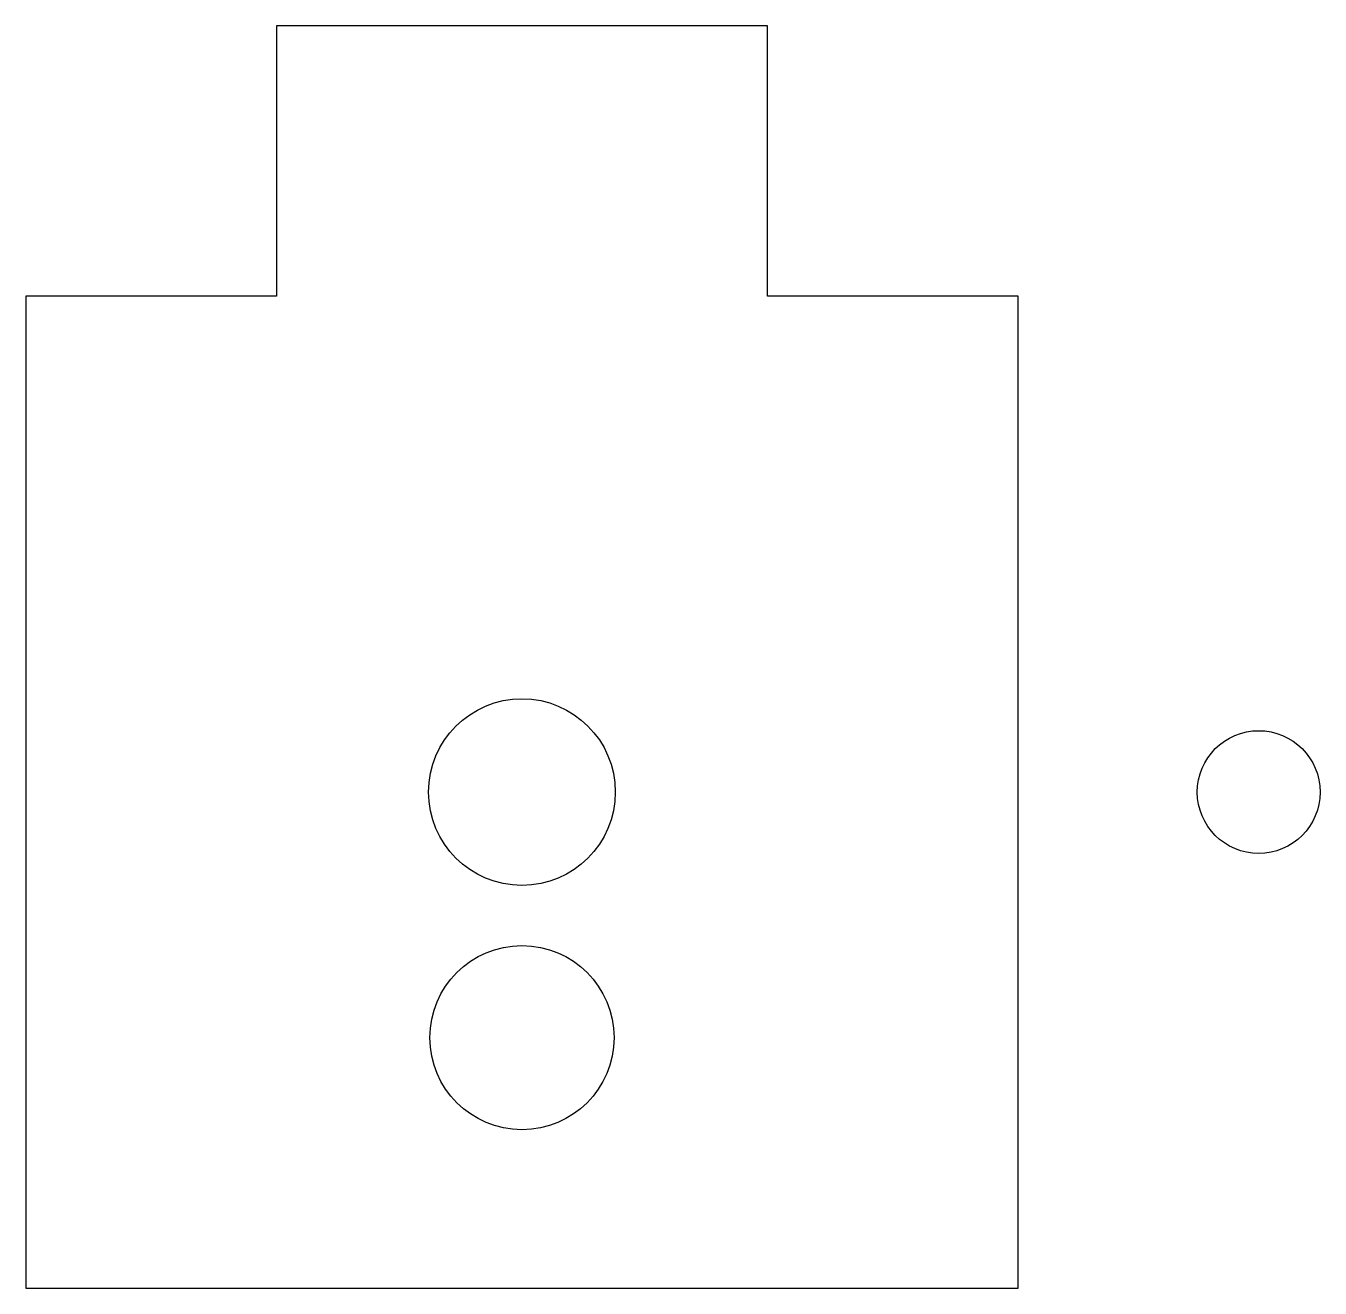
# Model space of a CAD drawing. Header units: millimetres. Extents: x -10.1 to 16.2, y -10.1 to 15.6.
import ezdxf

# ---------------------------------------------------------------- set-up
doc = ezdxf.new("R2010")
doc.units = ezdxf.units.MM
doc.layers.get('0').update_dxf_attribs({"color": 18, "lineweight": 25, "true_color": 0x000000})

msp = doc.modelspace()

# ---------------------------------------------------------------- linework, layer by layer
for p, q in [((5, 15.6), (-5, 15.6)), ((-5, 15.6), (-5, 10.1)), ((5, 10.1), (5, 15.6)), ((-5, 10.1), (-10.1, 10.1)), ((-10.1, 10.1), (-10.1, -10.1)), ((10.1, 10.1), (5, 10.1)), ((10.1, -10.1), (10.1, 10.1)), ((-10.1, -10.1), (10.1, -10.1))]:
    msp.add_line(p, q)
for centre, radius in [((0, 0), 1.9), ((15, 0), 1.25), ((0, -5), 1.875)]:
    msp.add_circle(centre, radius)

doc.saveas('drawing.dxf')
